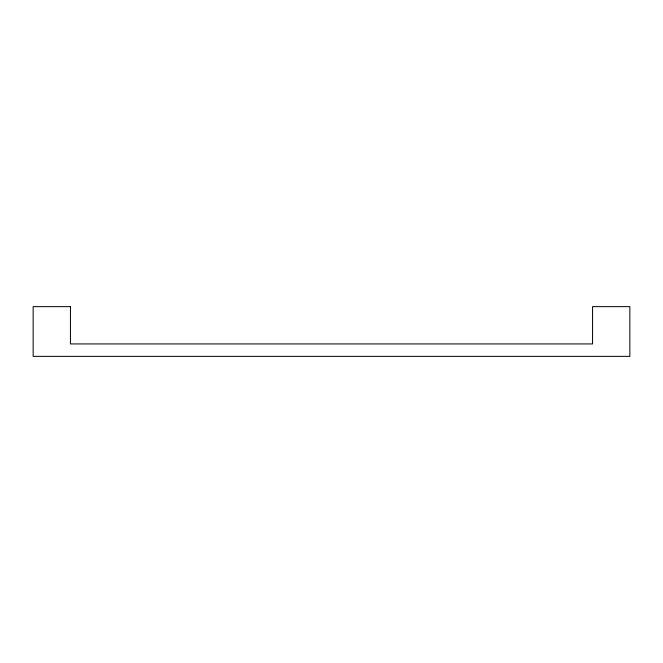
<?xml version="1.0" encoding="UTF-8"?>
<svg xmlns="http://www.w3.org/2000/svg" width="663" height="663" viewBox="0 0 663 663"><rect width="100%" height="100%" fill="white"/><g stroke="black" fill="none" stroke-linecap="round" stroke-linejoin="round"><path stroke-width="0.99" d="M70.444 306.637L33.15 306.637L33.15 356.363L629.85 356.363L629.85 306.637L592.556 306.637L592.556 343.931L70.444 343.931L70.444 306.637"/></g></svg>
